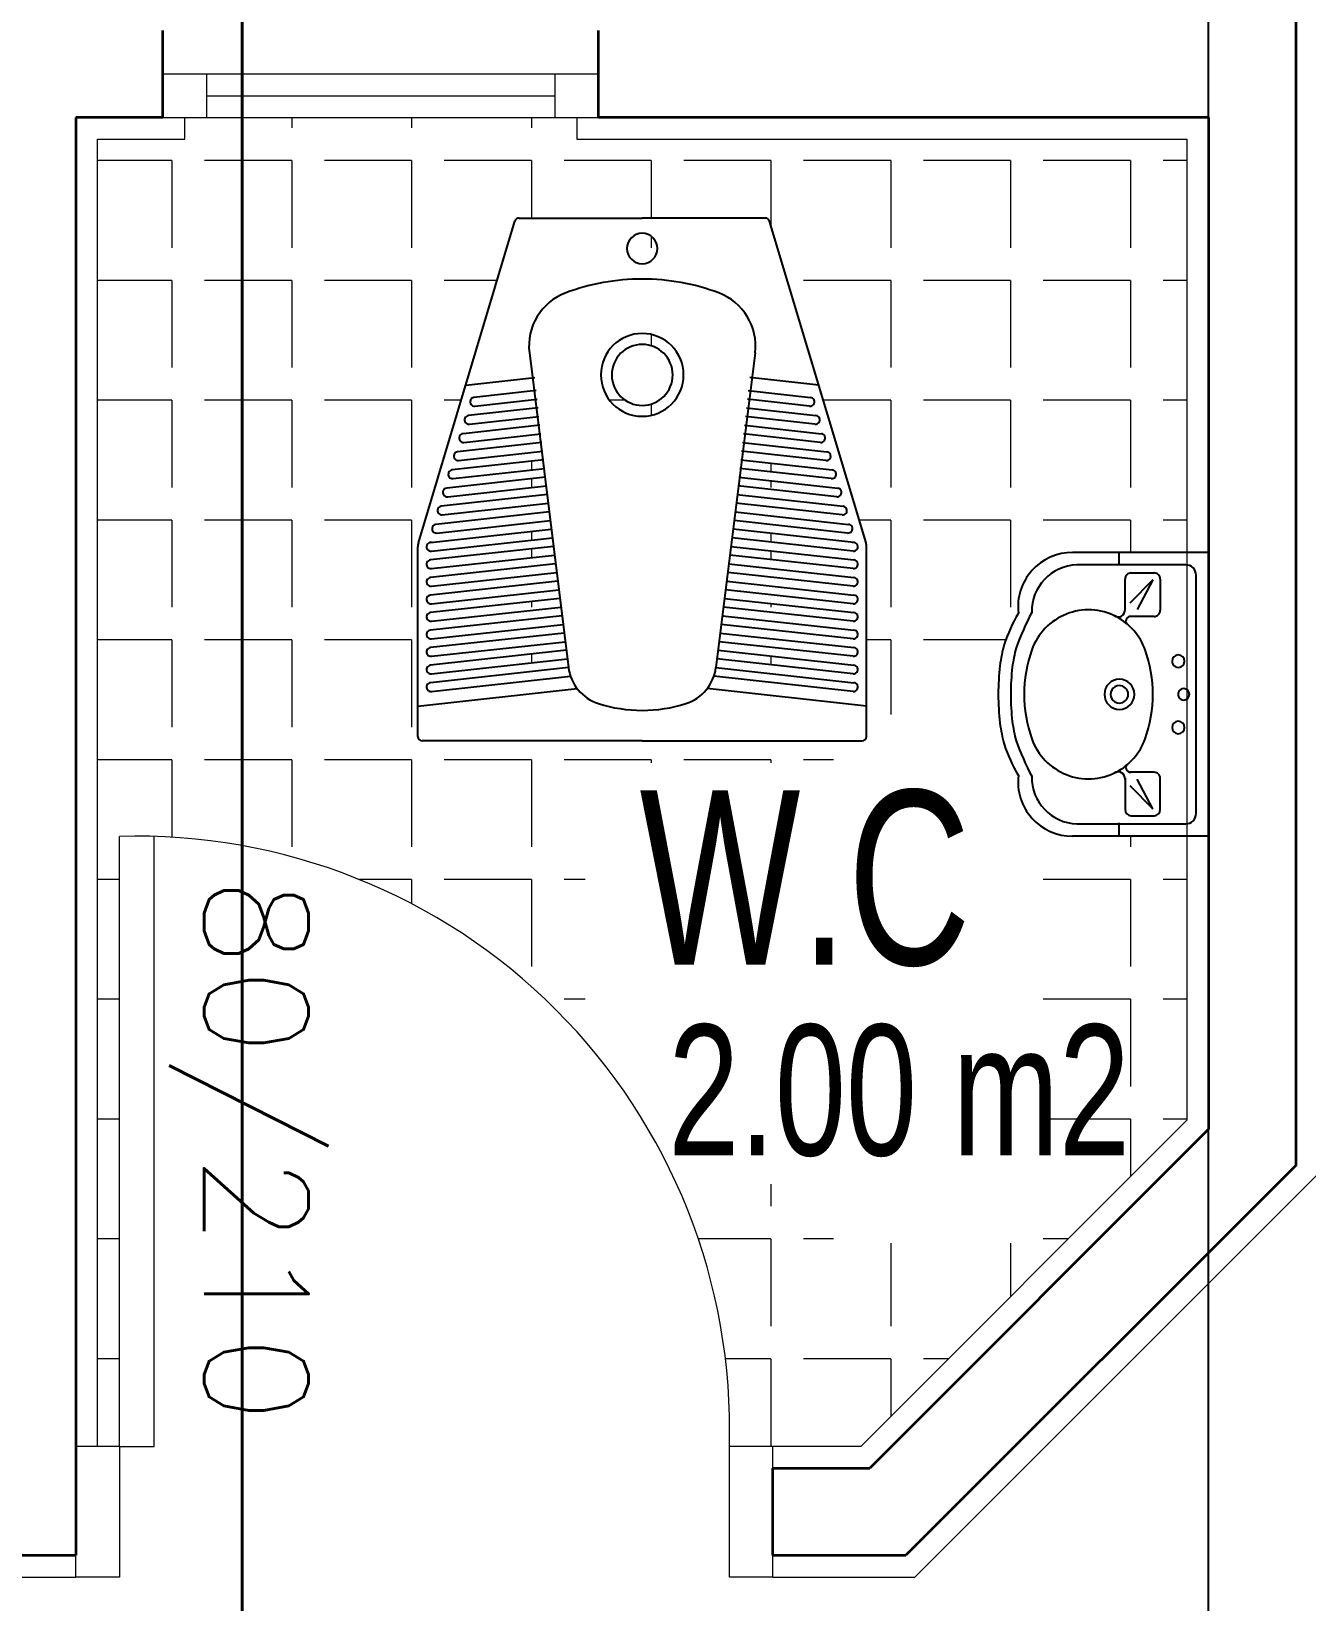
# Model space of a CAD drawing. Header units: inches. Extents: x -7543 to -822, y 102837 to 190349.
# Drawn here: x -829.91684 to -829.88757, y 102836.90937 to 102836.94541 of the extents above; entities that cross this region are included whole.
import ezdxf

# ---------------------------------------------------------------- set-up
doc = ezdxf.new("R2010")
doc.units = ezdxf.units.IN
doc.header["$MEASUREMENT"] = 0
doc.linetypes.add('DASHDOTX2', pattern=[2, 1, -0.5, 0, -0.5])
doc.linetypes.add('DASHED', pattern=[19.049999999999997, 12.7, -6.35])
for name, color, linetype, lineweight in [('AKS', 1, 'Continuous', 25), ('İZ DÜŞÜM', 253, 'Continuous', 20), ('KESİT', 7, 'Continuous', 40), ('SIVA', 150, 'Continuous', 15), ('YAZI', 7, 'Continuous', 25)]:
    doc.layers.add(name, color=color, linetype=linetype, lineweight=lineweight)
for name, color, linetype, lineweight, true_color in [('DUVAR', 7, 'Continuous', 35, 0xfc4642), ('KAPI', 7, 'Continuous', 18, 0xffb360), ('PENCERE', 7, 'Continuous', 18, 0xffb360), ('TEFRİŞ', 7, 'Continuous', 25, 0x78462c)]:
    doc.layers.add(name, color=color, linetype=linetype, lineweight=lineweight, true_color=true_color)
doc.styles.add('arıal', font='arial.ttf', dxfattribs={"width": 0.7})
doc.styles.add('TXTX', font='TXTX')

msp = doc.modelspace()

# ---------------------------------------------------------------- linework, layer by layer
at = {"layer": 'AKS', "linetype": 'DASHDOTX2', "ltscale": 10}
msp.add_line((-829.8898315430839, 102837.241780972), (-829.8898315430839, 102836.7293249838), dxfattribs=at)
at = {"layer": 'DUVAR'}
for p, q in [((-829.8878199212353, 102836.9544307916), (-829.8878199212353, 102836.919380539)), ((-829.8878199212353, 102836.9544307916), (-829.8878199212353, 102836.919380539)), ((-829.9138199212352, 102836.9434307916), (-829.9138199212352, 102836.9454307916)), ((-829.9038199212353, 102836.9434307916), (-829.9038199212353, 102836.9454307916)), ((-829.9138199212352, 102836.9434307916), (-829.9158199212353, 102836.9434307916)), ((-829.9158199212353, 102836.9434307916), (-829.9158199212353, 102836.9104307916)), ((-829.8898199212352, 102836.9434307916), (-829.9038199212353, 102836.9434307916)), ((-829.8898199212352, 102836.9434307916), (-829.8898199212352, 102836.9202089662)), ((-829.8898199212352, 102836.9202089662), (-829.8975980958284, 102836.9124307916)), ((-829.8878199212353, 102836.919380539), (-829.8967696687035, 102836.9104307916)), ((-829.8998199212353, 102836.9124307916), (-829.8975980958284, 102836.9124307916)), ((-829.8998199212353, 102836.9104307916), (-829.8998199212353, 102836.9124307916)), ((-829.9178199212353, 102836.9104307916), (-829.9158199212353, 102836.9104307916)), ((-829.8998199212353, 102836.9104307916), (-829.8967696687035, 102836.9104307916))]:
    msp.add_line(p, q, dxfattribs=at)
at = {"layer": 'İZ DÜŞÜM'}
for p, q in [((-829.9108641644233, 102836.9434307916), (-829.9108641644233, 102836.9431919001)), ((-829.9081141644233, 102836.9434307916), (-829.9081141644233, 102836.9431919001)), ((-829.9053641644233, 102836.9434307916), (-829.9053641644233, 102836.9431919001)), ((-829.9136141644233, 102836.9424419001), (-829.9153199212353, 102836.9424419001)), ((-829.9136141644233, 102836.9424419001), (-829.9136141644233, 102836.9404419001)), ((-829.9108641644233, 102836.9424419001), (-829.9128641644232, 102836.9424419001)), ((-829.9108641644233, 102836.9424419001), (-829.9108641644233, 102836.9404419001)), ((-829.9081141644233, 102836.9424419001), (-829.9101141644232, 102836.9424419001)), ((-829.9081141644233, 102836.9424419001), (-829.9081141644233, 102836.9404419001)), ((-829.9053641644233, 102836.9424419001), (-829.9073641644233, 102836.9424419001)), ((-829.9053641644233, 102836.9424419001), (-829.9053641644233, 102836.9411238979)), ((-829.9026141644233, 102836.9424419001), (-829.9046141644233, 102836.9424419001)), ((-829.9026141644233, 102836.9424419001), (-829.9026141644233, 102836.9411238979)), ((-829.8998641644232, 102836.9424419001), (-829.9018641644233, 102836.9424419001)), ((-829.8998641644232, 102836.9424419001), (-829.8998641644232, 102836.9409380491)), ((-829.8971141644233, 102836.9424419001), (-829.8991141644233, 102836.9424419001)), ((-829.8971141644233, 102836.9424419001), (-829.8971141644233, 102836.9404419001)), ((-829.8943641644232, 102836.9424419001), (-829.8963641644233, 102836.9424419001)), ((-829.8943641644232, 102836.9424419001), (-829.8943641644232, 102836.9404419001)), ((-829.8916141644232, 102836.9424419001), (-829.8936141644233, 102836.9424419001)), ((-829.8916141644232, 102836.9424419001), (-829.8916141644232, 102836.9404419001)), ((-829.8903199212352, 102836.9424419001), (-829.8908641644233, 102836.9424419001)), ((-829.9026141644233, 102836.9407070306), (-829.9026141644233, 102836.9404419001)), ((-829.9136141644233, 102836.9396919001), (-829.9153199212353, 102836.9396919001)), ((-829.9136141644233, 102836.9396919001), (-829.9136141644233, 102836.9376919001)), ((-829.9108641644233, 102836.9396919001), (-829.9128641644232, 102836.9396919001)), ((-829.9108641644233, 102836.9396919001), (-829.9108641644233, 102836.9376919001)), ((-829.9081141644233, 102836.9396919001), (-829.9101141644232, 102836.9396919001)), ((-829.9081141644233, 102836.9396919001), (-829.9081141644233, 102836.9376919001)), ((-829.9061306650415, 102836.9396919001), (-829.9073641644233, 102836.9396919001)), ((-829.8971141644233, 102836.9396919001), (-829.8991141644233, 102836.9396919001)), ((-829.8971141644233, 102836.9396919001), (-829.8971141644233, 102836.9376919001)), ((-829.8943641644232, 102836.9396919001), (-829.8963641644233, 102836.9396919001)), ((-829.8943641644232, 102836.9396919001), (-829.8943641644232, 102836.9376919001)), ((-829.8916141644232, 102836.9396919001), (-829.8936141644233, 102836.9396919001)), ((-829.8916141644232, 102836.9396919001), (-829.8916141644232, 102836.9376919001)), ((-829.8903199212352, 102836.9396919001), (-829.8908641644233, 102836.9396919001)), ((-829.9026141644233, 102836.9384513482), (-829.9026141644233, 102836.9381929749)), ((-829.9136141644233, 102836.9369419001), (-829.9153199212353, 102836.9369419001)), ((-829.9136141644233, 102836.9369419001), (-829.9136141644233, 102836.9349419001)), ((-829.9108641644233, 102836.9369419001), (-829.9128641644232, 102836.9369419001)), ((-829.9108641644233, 102836.9369419001), (-829.9108641644233, 102836.9349419001)), ((-829.9081141644233, 102836.9369419001), (-829.9101141644232, 102836.9369419001)), ((-829.9081141644233, 102836.9369419001), (-829.9081141644233, 102836.9349419001)), ((-829.9069745180957, 102836.9369419001), (-829.9073641644233, 102836.9369419001)), ((-829.903208866819, 102836.9369419001), (-829.9035707731962, 102836.9369419001)), ((-829.8971141644233, 102836.9369419001), (-829.8986653132445, 102836.9369419001)), ((-829.8971141644233, 102836.9369419001), (-829.8971141644233, 102836.9349419001)), ((-829.8943641644232, 102836.9369419001), (-829.8963641644233, 102836.9369419001)), ((-829.8943641644232, 102836.9369419001), (-829.8943641644232, 102836.9349419001)), ((-829.8916141644232, 102836.9369419001), (-829.8936141644233, 102836.9369419001)), ((-829.8916141644232, 102836.9369419001), (-829.8916141644232, 102836.9349419001)), ((-829.8903199212352, 102836.9369419001), (-829.8908641644233, 102836.9369419001)), ((-829.9026141644233, 102836.9368548208), (-829.9026141644233, 102836.9365964475)), ((-829.9053641644233, 102836.935540529), (-829.9053641644233, 102836.935339332)), ((-829.8998641644232, 102836.9354955176), (-829.8998641644232, 102836.935294325)), ((-829.9053641644233, 102836.9351381324), (-829.9053641644233, 102836.9349419001)), ((-829.8998641644232, 102836.9350931232), (-829.8998641644232, 102836.9349419001)), ((-829.9136141644233, 102836.9341919001), (-829.9153199212353, 102836.9341919001)), ((-829.9136141644233, 102836.9341919001), (-829.9136141644233, 102836.9321919001)), ((-829.9108641644233, 102836.9341919001), (-829.9128641644232, 102836.9341919001)), ((-829.9108641644233, 102836.9341919001), (-829.9108641644233, 102836.9321919001)), ((-829.9081141644233, 102836.9341919001), (-829.9101141644232, 102836.9341919001)), ((-829.9081141644233, 102836.9341919001), (-829.9081141644233, 102836.9321919001)), ((-829.8971141644233, 102836.9341919001), (-829.897840308777, 102836.9341919001)), ((-829.8971141644233, 102836.9341919001), (-829.8971141644233, 102836.9321919001)), ((-829.8943641644232, 102836.9341919001), (-829.8963641644233, 102836.9341919001)), ((-829.8943641644232, 102836.9341919001), (-829.8943641644232, 102836.9321919001)), ((-829.8916141644232, 102836.9341919001), (-829.8936141644233, 102836.9341919001)), ((-829.8916141644232, 102836.9341919001), (-829.8916141644232, 102836.9334496512)), ((-829.8903199212352, 102836.9341919001), (-829.8908641644233, 102836.9341919001)), ((-829.9053641644233, 102836.9339309787), (-829.9053641644233, 102836.9337297994)), ((-829.8998641644232, 102836.9338859679), (-829.8998641644232, 102836.9336847888)), ((-829.9053641644233, 102836.9335285976), (-829.9053641644233, 102836.933327402)), ((-829.8998641644232, 102836.9334835869), (-829.8998641644232, 102836.9332823945)), ((-829.9053641644233, 102836.9323214361), (-829.9053641644233, 102836.9321919001)), ((-829.8998641644232, 102836.9322764257), (-829.8998641644232, 102836.9321919001)), ((-829.9136141644233, 102836.9314419001), (-829.9153199212353, 102836.9314419001)), ((-829.9136141644233, 102836.9314419001), (-829.9136141644233, 102836.9294419001)), ((-829.9108641644233, 102836.9314419001), (-829.9128641644232, 102836.9314419001)), ((-829.9108641644233, 102836.9314419001), (-829.9108641644233, 102836.9294419001)), ((-829.9081141644233, 102836.9314419001), (-829.9101141644232, 102836.9314419001)), ((-829.9081141644233, 102836.9314419001), (-829.9081141644233, 102836.9294419001)), ((-829.8971141644233, 102836.9314419001), (-829.8976699212353, 102836.9314419001)), ((-829.8971141644233, 102836.9314419001), (-829.8971141644233, 102836.9297290972)), ((-829.8944737100776, 102836.9314419001), (-829.8963641644233, 102836.9314419001)), ((-829.9053641644233, 102836.9311142747), (-829.9053641644233, 102836.9309130956)), ((-829.8998641644232, 102836.9310692646), (-829.8998641644232, 102836.9308680857)), ((-829.9136141644233, 102836.9286919001), (-829.9153199212353, 102836.9286919001)), ((-829.9136141644233, 102836.9286919001), (-829.9136141644233, 102836.9269127928)), ((-829.9108641644233, 102836.9286919001), (-829.9128641644232, 102836.9286919001)), ((-829.9108641644233, 102836.9286919001), (-829.9108641644233, 102836.9266919001)), ((-829.9081141644233, 102836.9286919001), (-829.9101141644232, 102836.9286919001)), ((-829.9081141644233, 102836.9286919001), (-829.9081141644233, 102836.9266919001)), ((-829.9053641644233, 102836.9286919001), (-829.9073641644233, 102836.9286919001)), ((-829.9053641644233, 102836.9286919001), (-829.9053641644233, 102836.9266919001)), ((-829.9026141644233, 102836.9286919001), (-829.9046141644233, 102836.9286919001)), ((-829.9026141644233, 102836.9286919001), (-829.9026141644233, 102836.92862065)), ((-829.8998641644232, 102836.9286919001), (-829.9018641644233, 102836.9286919001)), ((-829.8998641644232, 102836.9286919001), (-829.8998641644232, 102836.92862065)), ((-829.898429535923, 102836.9286919001), (-829.8991141644233, 102836.9286919001)), ((-829.8916141644232, 102836.9269335807), (-829.8916141644232, 102836.9266919001)), ((-829.9148199212352, 102836.9259419001), (-829.9153199212353, 102836.9259419001)), ((-829.9081141644233, 102836.9259419001), (-829.9093130688948, 102836.9259419001)), ((-829.9081141644233, 102836.9259419001), (-829.9081141644233, 102836.9253872185)), ((-829.9053641644233, 102836.9259419001), (-829.9073641644233, 102836.9259419001)), ((-829.9053641644233, 102836.9259419001), (-829.9053641644233, 102836.9239419001)), ((-829.9041294518415, 102836.9259419001), (-829.9046141644233, 102836.9259419001)), ((-829.8916141644232, 102836.9259419001), (-829.8936141644233, 102836.9259419001)), ((-829.8916141644232, 102836.9259419001), (-829.8916141644232, 102836.9239419001)), ((-829.8903199212352, 102836.9259419001), (-829.8908641644233, 102836.9259419001)), ((-829.9148199212352, 102836.9231919001), (-829.9153199212353, 102836.9231919001)), ((-829.9041294518415, 102836.9231919001), (-829.9046141644233, 102836.9231919001)), ((-829.8916141644232, 102836.9231919001), (-829.8936141644233, 102836.9231919001)), ((-829.8916141644232, 102836.9231919001), (-829.8916141644232, 102836.9211919001)), ((-829.8903199212352, 102836.9231919001), (-829.8908641644233, 102836.9231919001)), ((-829.9148199212352, 102836.9204419001), (-829.9153199212353, 102836.9204419001)), ((-829.8916141644232, 102836.9204419001), (-829.8936141644233, 102836.9204419001)), ((-829.8916141644232, 102836.9204419001), (-829.8916141644232, 102836.9191218298)), ((-829.8903199212352, 102836.9204419001), (-829.8908641644233, 102836.9204419001)), ((-829.8998641644232, 102836.9189488901), (-829.8998641644232, 102836.9184419001)), ((-829.9148199212352, 102836.9176919001), (-829.9153199212353, 102836.9176919001)), ((-829.8998641644232, 102836.9176919001), (-829.9015319139376, 102836.9176919001)), ((-829.8998641644232, 102836.9176919001), (-829.8998641644232, 102836.9156919001)), ((-829.898429535923, 102836.9176919001), (-829.8991141644233, 102836.9176919001)), ((-829.8971141644233, 102836.9175971054), (-829.8971141644233, 102836.9156919001)), ((-829.8943641644232, 102836.9175971054), (-829.8943641644232, 102836.9163718298)), ((-829.8930440940471, 102836.9176919001), (-829.8936141644233, 102836.9176919001)), ((-829.9148199212352, 102836.9149419001), (-829.9153199212353, 102836.9149419001)), ((-829.8998641644232, 102836.9149419001), (-829.9009097647152, 102836.9149419001)), ((-829.8998641644232, 102836.9149419001), (-829.8998641644232, 102836.9129419001)), ((-829.8971141644233, 102836.9149419001), (-829.8991141644233, 102836.9149419001)), ((-829.8971141644233, 102836.9149419001), (-829.8971141644233, 102836.9136218298)), ((-829.8957940940471, 102836.9149419001), (-829.8963641644233, 102836.9149419001))]:
    msp.add_line(p, q, dxfattribs=at)
at = {"layer": 'KAPI'}
for p, q in [((-829.9148199212352, 102836.9129307916), (-829.9148199212352, 102836.9269307916)), ((-829.9140199212353, 102836.9129307916), (-829.9140199212353, 102836.9269307916)), ((-829.9148199212352, 102836.9129307916), (-829.9158199212353, 102836.9129307916)), ((-829.9158199212353, 102836.9099307916), (-829.9158199212353, 102836.9129307916)), ((-829.9148199212352, 102836.9129307916), (-829.9148199212352, 102836.9099307916)), ((-829.9148199212352, 102836.9129307916), (-829.9140199212353, 102836.9129307916)), ((-829.9008199212353, 102836.9099307916), (-829.9008199212353, 102836.9129307916)), ((-829.8998199212353, 102836.9129307916), (-829.9008199212353, 102836.9129307916)), ((-829.8998199212353, 102836.9099307916), (-829.8998199212353, 102836.9129307916)), ((-829.9148199212352, 102836.9099307916), (-829.9158199212353, 102836.9099307916)), ((-829.8998199212353, 102836.9099307916), (-829.9008199212353, 102836.9099307916))]:
    msp.add_line(p, q, dxfattribs=at)
msp.add_arc((-829.9144199212353, 102836.9133307916), 0.01360588108133885, 358.3153156342385, 91.68468432128964, dxfattribs=at)
at = {"layer": 'KESİT', "linetype": 'DASHED'}
msp.add_line((-829.9120055995311, 102836.9492071035), (-829.9120055995311, 102836.7221551643), dxfattribs=at)
at = {"layer": 'PENCERE'}
for p, q in [((-829.9138199212352, 102836.9444307916), (-829.9038199212353, 102836.9444307916)), ((-829.9128199212353, 102836.9444307916), (-829.9128199212353, 102836.9434307916)), ((-829.9048199212352, 102836.9434307916), (-829.9048199212352, 102836.9444307916)), ((-829.9128199212353, 102836.9439307916), (-829.9048199212352, 102836.9439307916)), ((-829.9138199212352, 102836.9434307916), (-829.9038199212353, 102836.9434307916))]:
    msp.add_line(p, q, dxfattribs=at)
at = {"layer": 'SIVA'}
for p, q in [((-829.9133199212353, 102836.9429307916), (-829.9133199212353, 102836.9434307916)), ((-829.9043199212352, 102836.9434307916), (-829.9043199212352, 102836.9429307916)), ((-829.9153199212353, 102836.9129307916), (-829.9153199212353, 102836.9429307916)), ((-829.9153199212353, 102836.9429307916), (-829.9133199212353, 102836.9429307916)), ((-829.9043199212352, 102836.9429307916), (-829.8903199212352, 102836.9429307916)), ((-829.8903199212352, 102836.9429307916), (-829.8903199212352, 102836.920416073)), ((-829.8903199212352, 102836.920416073), (-829.8978052026096, 102836.9129307916)), ((-829.8965625619223, 102836.9099307916), (-829.8873199212353, 102836.9191734323)), ((-829.8978052026096, 102836.9129307916), (-829.8998199212353, 102836.9129307916)), ((-829.9178199212353, 102836.9099307916), (-829.9158199212353, 102836.9099307916)), ((-829.8998199212353, 102836.9099307916), (-829.8965625619223, 102836.9099307916))]:
    msp.add_line(p, q, dxfattribs=at)
at = {"layer": 'TEFRİŞ'}
for p, q in [((-829.9079572612353, 102836.9336660778), (-829.9057413012353, 102836.9410526378)), ((-829.9056455012353, 102836.9411238979), (-829.9028199212353, 102836.9411238979)), ((-829.8999943212352, 102836.9411238979), (-829.9028199212353, 102836.9411238979)), ((-829.8976825612352, 102836.9336660778), (-829.8998985412353, 102836.9410526378)), ((-829.9054099812353, 102836.9380275579), (-829.9045122612353, 102836.9308095779)), ((-829.9002298412353, 102836.9380275579), (-829.9011275612353, 102836.9308095779)), ((-829.9068709612353, 102836.9372870378), (-829.9052872612352, 102836.9374602779)), ((-829.8987688612353, 102836.9372870378), (-829.9003525612353, 102836.9374602779)), ((-829.9052546412353, 102836.9371620578), (-829.9066828212353, 102836.9370058379)), ((-829.9066610612352, 102836.9368070178), (-829.9052329012353, 102836.9369632379)), ((-829.8989787612353, 102836.9368070178), (-829.9004069212352, 102836.9369632379)), ((-829.9003851812353, 102836.9371620578), (-829.8989570012353, 102836.9370058379)), ((-829.9052111612352, 102836.9367644179), (-829.9068076212353, 102836.9365897978)), ((-829.9067858812352, 102836.9363909778), (-829.9051894012352, 102836.9365655978)), ((-829.8988539412353, 102836.9363909778), (-829.9004504212353, 102836.9365655978)), ((-829.9004286612353, 102836.9367644179), (-829.8988322012353, 102836.9365897978)), ((-829.9051676612353, 102836.9363667978), (-829.9069324412353, 102836.9361737579)), ((-829.9004721612353, 102836.9363667978), (-829.8987073812352, 102836.9361737579)), ((-829.9051241612353, 102836.9359691578), (-829.9070572412353, 102836.9357577178)), ((-829.9069107012352, 102836.9359749378), (-829.9051459212353, 102836.9361679779)), ((-829.9005156612353, 102836.9359691578), (-829.8985825812352, 102836.9357577178)), ((-829.8987291412352, 102836.9359749378), (-829.9004939012352, 102836.9361679779)), ((-829.9050806812353, 102836.9355715378), (-829.9071820612353, 102836.9353416778)), ((-829.9070355012352, 102836.9355588979), (-829.9051024212353, 102836.9357703578)), ((-829.9005591412352, 102836.9355715378), (-829.8984577612352, 102836.9353416778)), ((-829.8986043212353, 102836.9355588979), (-829.9005374012353, 102836.9357703578)), ((-829.9050371812352, 102836.9351738979), (-829.9073068812353, 102836.9349256378)), ((-829.9071603212353, 102836.9351428778), (-829.9050589212353, 102836.9353727179)), ((-829.9006026412353, 102836.9351738979), (-829.8983329412353, 102836.9349256378)), ((-829.8984795012352, 102836.9351428778), (-829.9005809012352, 102836.9353727179)), ((-829.9049936812353, 102836.9347762778), (-829.9074316812353, 102836.9345095978)), ((-829.9072851212353, 102836.9347268378), (-829.9050154412353, 102836.9349750979)), ((-829.9006461412353, 102836.9347762778), (-829.8982081412353, 102836.9345095978)), ((-829.8983547012352, 102836.9347268378), (-829.9006243812353, 102836.9349750979)), ((-829.9049502012352, 102836.9343786579), (-829.9075565012353, 102836.9340935778)), ((-829.9074099412353, 102836.9343107978), (-829.9049719412353, 102836.9345774579)), ((-829.9006896212353, 102836.9343786579), (-829.8980833212353, 102836.9340935778)), ((-829.8982298812352, 102836.9343107978), (-829.9006678812352, 102836.9345774579)), ((-829.9075347412353, 102836.9338947579), (-829.9049284412353, 102836.9341798378)), ((-829.8981050812353, 102836.9338947579), (-829.9007113812353, 102836.9341798378)), ((-829.9076807812353, 102836.9336775779), (-829.9049067012353, 102836.9339810178)), ((-829.9076590412353, 102836.9334787778), (-829.9048820212353, 102836.9337825378)), ((-829.8979807812352, 102836.9334787778), (-829.9007578012353, 102836.9337825378)), ((-829.8979590412353, 102836.9336775779), (-829.9007331212352, 102836.9339810178)), ((-829.9079699212352, 102836.9292238979), (-829.9079699212352, 102836.9335798579)), ((-829.9048573212353, 102836.9335840378), (-829.9076807812353, 102836.9332751979)), ((-829.9076590412353, 102836.9330763979), (-829.9048326412353, 102836.9333855378)), ((-829.8979807812352, 102836.9330763979), (-829.9008071812352, 102836.9333855378)), ((-829.9007825012353, 102836.9335840378), (-829.8979590412353, 102836.9332751979)), ((-829.8976699212353, 102836.9292238979), (-829.8976699212353, 102836.9335798579)), ((-829.8898199212352, 102836.9334496512), (-829.8929415068353, 102836.9334496512)), ((-829.8918711116353, 102836.9331640512), (-829.8918711116353, 102836.9334496512)), ((-829.8898199212352, 102836.9334496512), (-829.8898199212352, 102836.9269335807)), ((-829.9048079612353, 102836.9331870578), (-829.9076807812353, 102836.9328728179)), ((-829.9076590412353, 102836.9326739979), (-829.9047832612353, 102836.9329885578)), ((-829.8979807812352, 102836.9326739979), (-829.9008565612353, 102836.9329885578)), ((-829.9008318612352, 102836.9331870578), (-829.8979590412353, 102836.9328728179)), ((-829.8903435212353, 102836.9331640512), (-829.8928463068353, 102836.9331640512)), ((-829.8915942700353, 102836.9329786799), (-829.8910706700353, 102836.9329786799)), ((-829.9047585812352, 102836.9327900579), (-829.9076807812353, 102836.9324704379)), ((-829.9076590412353, 102836.9322716178), (-829.9047339012353, 102836.9325915778)), ((-829.8979807812352, 102836.9322716178), (-829.9009059212353, 102836.9325915778)), ((-829.9008812412353, 102836.9327900579), (-829.8979590412353, 102836.9324704379)), ((-829.8917370700353, 102836.932118072), (-829.8917370700353, 102836.93283588)), ((-829.8911029932353, 102836.9328207936), (-829.8916275788353, 102836.9322816703)), ((-829.8911029932353, 102836.9328207936), (-829.8914574396352, 102836.9321398)), ((-829.8909278700353, 102836.93283588), (-829.8909278700353, 102836.93212188)), ((-829.8901055212352, 102836.9274571807), (-829.8901055212352, 102836.9329260512)), ((-829.9047092012353, 102836.9323930778), (-829.9076807812353, 102836.9320680379)), ((-829.9009306212353, 102836.9323930778), (-829.8979590412353, 102836.9320680379)), ((-829.9046598412352, 102836.9319960978), (-829.9076807812353, 102836.9316656578)), ((-829.9076590412353, 102836.9318692379), (-829.9046845212353, 102836.9321945978)), ((-829.9009799812353, 102836.9319960978), (-829.8979590412353, 102836.9316656578)), ((-829.8979807812352, 102836.9318692379), (-829.9009553012353, 102836.9321945978)), ((-829.8910706700353, 102836.93197908), (-829.8916242860353, 102836.93197908)), ((-829.9046104612353, 102836.9315991178), (-829.9076807812353, 102836.9312632778)), ((-829.9076590412353, 102836.9314668379), (-829.9046351412353, 102836.9317975978)), ((-829.9010293612353, 102836.9315991178), (-829.8979590412353, 102836.9312632778)), ((-829.8979807812352, 102836.9314668379), (-829.9010046812352, 102836.9317975978)), ((-829.9045610812352, 102836.9312021178), (-829.9076807812353, 102836.9308608779)), ((-829.9076590412353, 102836.9310644579), (-829.9045857812353, 102836.9314006178)), ((-829.9010787412353, 102836.9312021178), (-829.8979590412353, 102836.9308608779)), ((-829.8979807812352, 102836.9310644579), (-829.9010540412353, 102836.9314006178)), ((-829.9045117012353, 102836.9308051378), (-829.9076807812353, 102836.9304584979)), ((-829.9076590412353, 102836.9306620779), (-829.9045364012353, 102836.9310036378)), ((-829.9011281212353, 102836.9308051378), (-829.8979590412353, 102836.9304584979)), ((-829.8979807812352, 102836.9306620779), (-829.9011034212352, 102836.9310036378)), ((-829.9076590412353, 102836.9302596778), (-829.9044659612352, 102836.9306089578)), ((-829.8979807812352, 102836.9302596778), (-829.9011738812353, 102836.9306089578)), ((-829.9079699212352, 102836.9299238978), (-829.9043130012353, 102836.9303238978)), ((-829.8976699212353, 102836.9299238978), (-829.9013268212352, 102836.9303238978)), ((-829.9028199212353, 102836.9291238978), (-829.9078699212353, 102836.9291238978)), ((-829.9028199212353, 102836.9291238978), (-829.8977699212353, 102836.9291238978)), ((-829.8917370700353, 102836.9282651488), (-829.8917370700353, 102836.9275473407)), ((-829.8910706700353, 102836.9284041408), (-829.8916242860353, 102836.9284041408)), ((-829.8909278700353, 102836.9275473407), (-829.8909278700353, 102836.9282613408)), ((-829.8916275788353, 102836.9281015504), (-829.8911029932353, 102836.9275624384)), ((-829.8911029932353, 102836.9275624384), (-829.8914574396352, 102836.9282434208)), ((-829.8928463068353, 102836.9272191808), (-829.8903435212353, 102836.9272191808)), ((-829.8918711116353, 102836.9269592848), (-829.8918711116353, 102836.9272448847)), ((-829.8915942700353, 102836.9274045408), (-829.8910706700353, 102836.9274045408)), ((-829.8898199212352, 102836.9269335807), (-829.8929415068353, 102836.9269335807))]:
    msp.add_line(p, q, dxfattribs=at)
for centre, radius, start, end in [((-829.9056455012353, 102836.9410238978), 0.0001, 90, 163.3007560512066), ((-829.8999943212352, 102836.9410238978), 0.0001, 16.69924394879344, 90), ((-829.9028199212353, 102836.9404238978), 0.0003500000000000001, 90, 270), ((-829.9028199212353, 102836.9404238978), 0.0003500000000000001, 270, 90), ((-829.9028199212353, 102836.9347238979), 0.005000000000000001, 90, 110.5699919440301), ((-829.9028199212353, 102836.9347238979), 0.005000000000000001, 69.43000805596989, 90), ((-829.9041199212353, 102836.9381879978), 0.0013, 110.5699919440301, 187.0895350956455), ((-829.9015199212353, 102836.9381879978), 0.0013, 352.9104649043546, 69.43000805596989), ((-829.9028199212353, 102836.9375238979), 0.00095, 90, 270), ((-829.9028199212353, 102836.9375238979), 0.00095, 270, 90), ((-829.9028199212353, 102836.9375238979), 0.0007000000000000001, 90, 270), ((-829.9028199212353, 102836.9375238979), 0.0007000000000000001, 270, 90), ((-829.9066719412352, 102836.9369064178), 0.0001, 96.2423019960967, 276.2423019960967), ((-829.8989678812353, 102836.9369064178), 0.0001, 263.7576980039033, 83.75769800390331), ((-829.9067967612352, 102836.9364903978), 0.0001, 96.2423019960967, 276.2423019960967), ((-829.8988430612353, 102836.9364903978), 0.0001, 263.7576980039033, 83.75769800390331), ((-829.9069215612353, 102836.9360743579), 0.0001, 96.2423019960967, 276.2423019960967), ((-829.8987182612352, 102836.9360743579), 0.0001, 263.7576980039033, 83.75769800390331), ((-829.9070463812353, 102836.9356583178), 0.0001, 96.2423019960967, 276.2423019960967), ((-829.8985934412353, 102836.9356583178), 0.0001, 263.7576980039033, 83.75769800390331), ((-829.9071711812353, 102836.9352422778), 0.0001, 96.2423019960967, 276.2423019960967), ((-829.8984686412352, 102836.9352422778), 0.0001, 263.7576980039033, 83.75769800390331), ((-829.9072960012353, 102836.9348262378), 0.0001, 96.2423019960967, 276.2423019960967), ((-829.8983438212352, 102836.9348262378), 0.0001, 263.7576980039033, 83.75769800390331), ((-829.9074208012353, 102836.9344101978), 0.0001, 96.2423019960967, 276.2423019960967), ((-829.8982190212353, 102836.9344101978), 0.0001, 263.7576980039033, 83.75769800390331), ((-829.9075456212353, 102836.9339941579), 0.0001, 96.2423019960967, 276.2423019960967), ((-829.8980942012353, 102836.9339941579), 0.0001, 263.7576980039033, 83.75769800390331), ((-829.9076699212353, 102836.9335798579), 0.0003, 163.3007560512066, 180), ((-829.9076699212353, 102836.9335781778), 0.0001, 73.57783198677717, 276.2423019960967), ((-829.8979699212352, 102836.9335781778), 0.0001, 263.7576980039033, 106.4221680132228), ((-829.8979699212352, 102836.9335798579), 0.0003, 0, 16.69924394879344), ((-829.9076699212353, 102836.9331757979), 0.0001, 96.2423019960967, 276.2423019960967), ((-829.8979699212352, 102836.9331757979), 0.0001, 263.7576980039033, 83.75769800390331), ((-829.9076699212353, 102836.9327734179), 0.0001, 96.2423019960967, 276.2423019960967), ((-829.8979699212352, 102836.9327734179), 0.0001, 263.7576980039033, 83.75769800390331), ((-829.9076699212353, 102836.9323710178), 0.0001, 96.2423019960967, 276.2423019960967), ((-829.8979699212352, 102836.9323710178), 0.0001, 263.7576980039033, 83.75769800390331), ((-829.9076699212353, 102836.9319686379), 0.0001, 96.2423019960967, 276.2423019960967), ((-829.8979699212352, 102836.9319686379), 0.0001, 263.7576980039033, 83.75769800390331), ((-829.9076699212353, 102836.9315662578), 0.0001, 96.2423019960967, 276.2423019960967), ((-829.8979699212352, 102836.9315662578), 0.0001, 263.7576980039033, 83.75769800390331), ((-829.9076699212353, 102836.9311638579), 0.0001, 96.2423019960967, 276.2423019960967), ((-829.8979699212352, 102836.9311638579), 0.0001, 263.7576980039033, 83.75769800390331), ((-829.9076699212353, 102836.9307614779), 0.0001, 96.2423019960967, 276.2423019960967), ((-829.9035199212353, 102836.9309329978), 0.001, 187.0895350956455, 252.2810680402304), ((-829.9021199212352, 102836.9309329978), 0.001, 287.7189319597696, 352.9104649043546), ((-829.8979699212352, 102836.9307614779), 0.0001, 263.7576980039033, 83.75769800390331), ((-829.9076699212353, 102836.9303590979), 0.0001, 96.2423019960967, 276.2423019960967), ((-829.8979699212352, 102836.9303590979), 0.0001, 263.7576980039033, 83.75769800390331), ((-829.9028199212353, 102836.9331238978), 0.0033, 252.2810680402304, 270), ((-829.9028199212353, 102836.9331238978), 0.0033, 270, 287.7189319597696), ((-829.9078699212353, 102836.9292238979), 0.0001, 180, 270), ((-829.8977699212353, 102836.9292238979), 0.0001, 270, 0)]:
    msp.add_arc(centre, radius, start, end, dxfattribs=at)
for centre, major_axis, ratio, start_param, end_param in [((-829.8929406780353, 102836.9321965504), (0.0008860681535454051, 0.0008860681535454051), 0.999999999998634, 0.7860604460362248, 2.469384328158945), ((-829.8928104444353, 102836.932097128), (-0.0007548562878651451, 0.0007548562878651451), 0.9999999999986144, -0.751796822836156, 0.8076809564870011), ((-829.8915942700353, 102836.93283588), (-0.0001009748483478689, 0.0001009748483478689), 0.9999999999929748, -0.7853981634009609, 0.7853981634009606), ((-829.8910706700353, 102836.93283588), (0.0001009748483478689, 0.0001009748483478689), 0.9999999999929747, 5.497787143778625, 7.068583470580547), ((-829.8903435212353, 102836.9329260512), (-0.0001682914139134569, 0.0001682914139134569), 0.9999999999940038, 3.92699081699024, 5.497787143779139), ((-829.8909397084353, 102836.9301563248), (0.002659123133770769, 0.002659123133770769), 0.9999999999976359, 1.826932452828881, 2.036524243031009), ((-829.8886920812353, 102836.9293101648), (0.004154865542290212, 0.004154865542290211), 0.9999999999894146, 1.866610768038649, 2.018057996317376), ((-829.8938232380352, 102836.931804024), (-0.0003117786532799606, 0.0003117786532799606), 0.9999999958968175, 0.1515513902014685, 0.1798133672622508), ((-829.8937500012353, 102836.9319849264), (0.0001098289590423051, 0.0001098289590423051), 0.9999999785204647, 1.72234771318524, 1.750609689558267), ((-829.8925766332353, 102836.9307502832), (0.0009760902006959251, 0.0009760902006959248), 0.9999999999996657, 0.3083208422631155, 2.014230855790746), ((-829.8918949116353, 102836.9321272224), (-0.000111793016415179, 0.000111793016415179), 0.9999999999875645, 1.710036739697702, 4.026794625366053), ((-829.8925766332353, 102836.9307502832), (0.0009760902006960872, 0.0009760902006960869), 0.9999999999977159, 5.839750778182722, 6.591506149443266), ((-829.8916122124352, 102836.931875872), (-7.348593080982606e-05, 7.348593080982606e-05), 0.999999999994273, -0.9018435989495551, 1.840855729582616), ((-829.8910706700353, 102836.93212188), (-0.0001009748483478689, 0.0001009748483478689), 0.9999999999929748, 2.356194490188832, 3.926990816990754), ((-829.8915273164353, 102836.9304827712), (-0.002193918148130468, 0.002193918148130468), 0.9999999999986072, 0.5061062655581066, 0.6671608506872477), ((-829.8915273164353, 102836.9304827712), (-0.001991968451436702, 0.001991968451436702), 0.9999999999986529, 0.5061062655577433, 0.6671608506871811), ((-829.8910070988353, 102836.930191616), (-0.002154130098086052, 0.002154130098086052), 0.9999999999999997, 0.443434528996459, 1.127361797798438), ((-829.8941461676352, 102836.930191616), (0.002154130098087129, 0.002154130098087129), 1, 5.155823509381189, 5.839750778183087), ((-829.8891395996353, 102836.9301991312), (0.003894160363198569, 0.003894160363198569), 0.9999999999995098, 2.237957177481538, 2.3561944901921), ((-829.8891395996353, 102836.9301991312), (-0.003692210666487669, 0.003692210666487671), 0.9999999999990586, 0.6671608506873299, 0.785398163397919), ((-829.8905146684352, 102836.930953216), (0.0001009748483476637, 0.0001009748483476637), 0.9999999999970394, 5.497787143780657, 8.63937979737045), ((-829.8905146684352, 102836.930953216), (-0.0001009748483492281, 0.0001009748483492281), 0.9999999999889807, 0.7853981634029576, 3.926990816992751), ((-829.8918667212353, 102836.930191616), (-0.0002440185903765303, 0.0002440185903765303), 0.9999999999957282, -0.7853981633995842, 2.356194490190209), ((-829.8918667212353, 102836.930191616), (0.0002440185903770796, 0.0002440185903770796), 0.9999999999912267, 3.926990816991628, 7.068583470581421), ((-829.8891395996353, 102836.9301991312), (-0.003894160364560755, 0.003894160364560756), 0.9999999999826488, 0.785398163406124, 0.7867627665348289), ((-829.8891395996353, 102836.9301841008), (0.003894160364595213, 0.003894160364595213), 0.9999999999827756, 2.354829887055028, 2.356194490183733), ((-829.8891395996353, 102836.9301841008), (-0.003894160363216962, 0.003894160363216962), 0.9999999999989819, 0.7853981633979572, 0.9036354761090362), ((-829.8891395996353, 102836.9301991312), (-0.00369221071329616, 0.00369221071329616), 0.9999999999476384, 0.7853981634236291, 0.7868373968312468), ((-829.8891395996353, 102836.9301841008), (0.003692210713301202, 0.003692210713301202), 0.999999999947688, 2.354755256758571, 2.356194490166189), ((-829.8891395996353, 102836.9301841008), (0.003692210666504013, 0.003692210666504013), 0.9999999999996171, 2.356194490192153, 2.474431802903288), ((-829.8918667212353, 102836.930191616), (-0.000143043742028448, 0.000143043742028448), 0.9999999999988596, -0.7853981633980184, 2.356194490191775), ((-829.8918667212353, 102836.930191616), (0.0001430437420276533, 0.0001430437420276533), 0.999999999997382, 3.92699081698855, 7.068583470578343), ((-829.8903907180353, 102836.9301919855), (9.25563178548738e-05, 9.25563178548738e-05), 0.9999999999942849, 0.7853981634003057, 3.926990816990099), ((-829.8903907180353, 102836.9301919855), (9.255631785402018e-05, 9.255631785402018e-05), 0.9999999999904958, 3.926990816991993, 7.068583470581786), ((-829.8915273164353, 102836.9299004608), (0.002193918148130457, 0.002193918148130457), 0.9999999999986002, 2.474431802902542, 2.635486388031683), ((-829.8915273164353, 102836.9299004608), (0.001991968451421634, 0.001991968451421634), 0.9999999999917706, 2.474431802899266, 2.635486388028139), ((-829.8905146684352, 102836.929430016), (0.0001009748483476637, 0.0001009748483476637), 0.9999999999970394, 5.497787143780657, 8.63937979737045), ((-829.8905146684352, 102836.929430016), (0.000100974848347834, 0.000100974848347834), 0.9999999999962117, 2.35619449019045, 5.497787143780243), ((-829.8909397084353, 102836.930226896), (-0.002659123133797653, 0.002659123133797653), 0.999999999988525, 1.105068410563175, 1.314660200763144), ((-829.8886920812353, 102836.931073056), (-0.004154865542290357, 0.004154865542290358), 0.9999999999890375, 1.123534657272097, 1.274981885550812), ((-829.8925766332353, 102836.9296329376), (-0.0009760902006945634, 0.0009760902006945634), 0.9999999999997167, 1.127361797797041, 2.833271811327661), ((-829.8925766332353, 102836.9296329376), (-0.0009760902006946241, 0.0009760902006946244), 0.9999999999986582, 2.833271811327355, 3.585027182588278), ((-829.8929406780353, 102836.9281866704), (-0.0008860681535454046, 0.0008860681535454046), 0.9999999999986338, 0.672208325430848, 2.355532207553568), ((-829.8938232380352, 102836.9285791968), (0.0003117786532799562, 0.0003117786532799562), 0.9999999958963481, 2.961779286327459, 2.990041263388254), ((-829.8928104444353, 102836.9282860928), (0.0007548562878636729, 0.0007548562878636729), 0.9999999999998631, 2.33391169710069, 3.893389476425234), ((-829.8937500012353, 102836.9283982944), (0.0001098289565215994, 0.0001098289565215994), 0.9999999699402823, 2.96177928175745, 2.990041259507654), ((-829.8918949116353, 102836.9282559984), (-0.0001117930164139766, 0.0001117930164139766), 0.9999999999961007, 3.827187008616435, 6.143944894274535), ((-829.8916122124352, 102836.9285073488), (7.348593081032916e-05, 7.348593081032916e-05), 0.9999999999889251, 1.300736924008552, 4.04343625254195), ((-829.8910706700353, 102836.9282613408), (0.0001009748483478689, 0.0001009748483478689), 0.9999999999929747, 5.497787143778625, 7.068583470580547), ((-829.8915942700353, 102836.9275473407), (-0.0001009748483492174, 0.0001009748483492174), 0.9999999999866445, 0.785398163404126, 2.356194490185667), ((-829.8910706700353, 102836.9275473407), (0.0001009748483492174, 0.0001009748483492174), 0.9999999999866444, 3.926990816993919, 5.49778714377546), ((-829.8903435212353, 102836.9274571807), (0.0001682914139134569, 0.0001682914139134569), 0.9999999999940036, 3.926990816990239, 5.497787143779139), ((-829.8903435212353, 102836.9274571807), (0.0001682914139134569, 0.0001682914139134569), 0.9999999999940036, 3.926990816990239, 5.497787143779139)]:
    msp.add_ellipse(centre, major_axis=major_axis, ratio=ratio, start_param=start_param, end_param=end_param, dxfattribs=at)

# ---------------------------------------------------------------- texts
at = {"layer": 'KAPI', "style": 'TXTX'}
msp.add_text('80/210', height=0.0024, rotation=270, dxfattribs=at).set_placement((-829.9128774853447, 102836.9259958738))
at = {"layer": 'YAZI', "style": 'arıal', "width": 0.7}
for s, height, p in [('W.C', 0.004, (-829.9028807702648, 102836.9239861969)), ('2.00 m2', 0.003, (-829.9022214884203, 102836.9196104624, -0.011684))]:
    msp.add_text(s, height=height, dxfattribs=at).set_placement(p)

doc.saveas('drawing.dxf')
